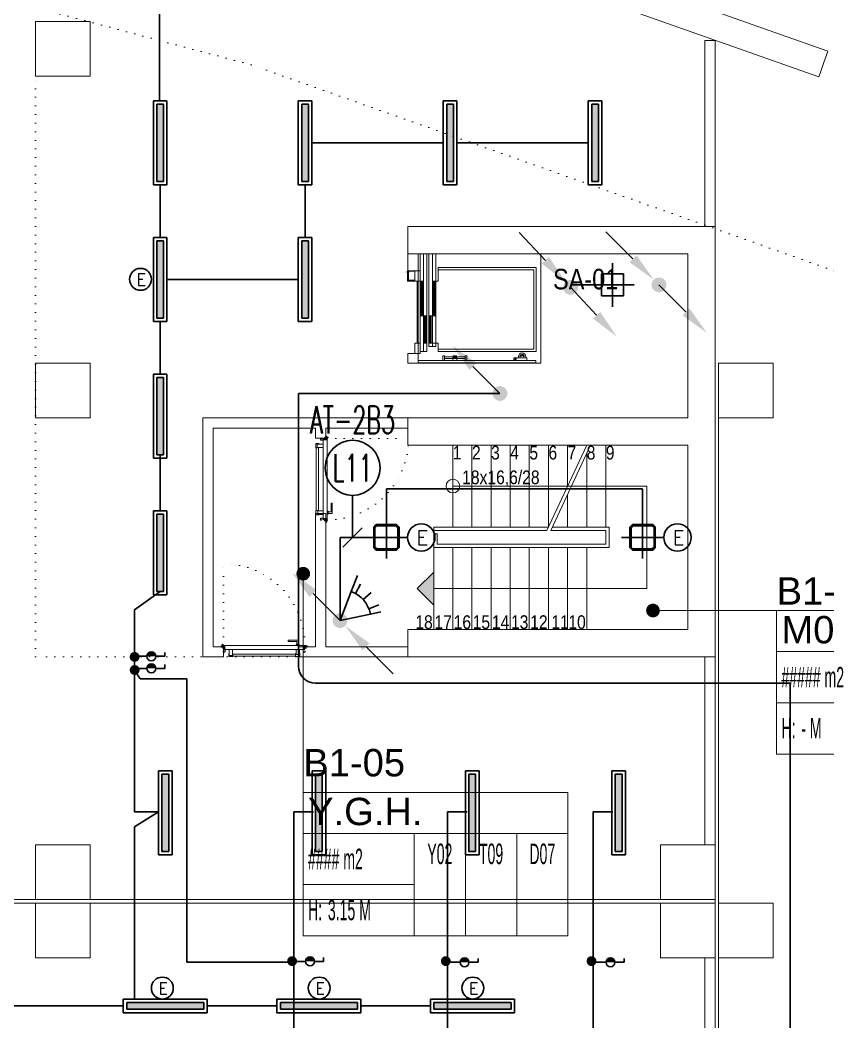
# Model space of a CAD drawing. Header units: metres. Extents: x -13316 to 152404, y -3899 to 30226.
# Drawn here: x 60657 to 61840, y 5826 to 7292 of the extents above; entities that cross this region are included whole.
import ezdxf
from ezdxf.enums import TextEntityAlignment as Align

# ---------------------------------------------------------------- set-up
doc = ezdxf.new("R2010")
doc.units = ezdxf.units.M
doc.header["$LTSCALE"] = 100
doc.header["$MEASUREMENT"] = 0
doc.linetypes.add('DOT2', pattern=[0.125, 0, -0.125])
doc.layers.get('0').update_dxf_attribs({"color": 9, "lineweight": 9})
for name, color, linetype, lineweight in [('00', 9, 'Continuous', 9), ('01', 9, 'Continuous', 9), ('06D', 9, 'Continuous', 9), ('10', 9, 'Continuous', 9), ('14', 9, 'Continuous', 9), ('19', 9, 'Continuous', 9), ('20', 9, 'DOT2', 9), ('21', 9, 'Continuous', 9), ('21_mahal200', 9, 'Continuous', 9), ('40', 9, 'Continuous', 9), ('E-1x36 W SIVAÜSTÜ FLUORESAN ARMATÜR (ETANŞ)', 7, 'Continuous', 30), ('E-1x58W ETANŞ FLUORESAN ARMATÜR (DİKEY MONTAJ)', 7, 'Continuous', 30), ('E-2x18(W) PL DOWNLIGHT ARMATÜR (SIVAÜSTÜ)', 7, 'Continuous', 30), ('E-ACİL AYDINLATMA KİTİ', 7, 'Continuous', 30), ('E-ANAHTAR (ETANŞ)', 7, 'Continuous', 30), ('E-AŞAĞIDAN GELİP YUKARIYA GİDEN HAT', 7, 'Continuous', 30), ('E-DUVARA MONTE PIR (HAREKET SENSÖRÜ)', 7, 'Continuous', 30), ('E-KABLO', 7, 'Continuous', 30), ('E-LINYE', 7, 'Continuous', 30), ('E-YUKARI ÇIKAN HAT', 7, 'Continuous', 30)]:
    doc.layers.add(name, color=color, linetype=linetype, lineweight=lineweight)
doc.styles.add('Arial', font='arial.ttf', dxfattribs={"height": 2.5})
doc.styles.add('E-YAZI', font='txttw.shx')
doc.styles.add('MuuM_TEXT-STANDART', font='ARIALN.TTF')
doc.dimstyles.new('MuuM_DIM200', dxfattribs={"dimscale": 20, "dimtxt": 2, "dimasz": 1, "dimexe": 1, "dimexo": 1, "dimgap": 1, "dimtad": 1, "dimdec": 1, "dimrnd": 0.5, "dimdsep": 46, "dimtxsty": 'MuuM_TEXT-STANDART', "dimblk": 'ARCHTICK', "dimcen": 0, "dimdle": 0.15, "dimclrd": 256, "dimclre": 256, "dimclrt": 256, "dimadec": 0, "dimazin": 0, "dimtfac": 5, "dimtdec": 1, "dimtix": 1, "dimtmove": 2, "dimatfit": 3, "dimldrblk": 'DOT', "dimfxl": 3, "dimfxlon": 1, "dimtolj": 1, "dimlwd": -1, "dimlwe": -1, "dimarcsym": 0})

# ---------------------------------------------------------------- blocks, each defined once
blk = doc.blocks.new('100_DUVARA MONTE PIR (HAREKET SENSÖRÜ)')
at = {"layer": 'E-DUVARA MONTE PIR (HAREKET SENSÖRÜ)', "color": 4}
for p, q in [((3.645, 1.193), (2.717, 0.889)), ((2.717, 0.889), (0, 0)), ((0, 0), (2.232, -1.786)), ((3.799, 0.528), (2.831, 0.393)), ((3.751, -0.797), (2.796, -0.594)), ((2.232, -1.786), (3.454, -2.765)), ((3.311, -1.936), (2.468, -1.443))]:
    blk.add_line(p, q, dxfattribs=at)
blk.add_arc((0, 0), 2.859, 321.32293, 18.12018, dxfattribs=at)
blk = doc.blocks.new('100_2x18(W) PL DOWNLIGHT ARMATÜR (SIVAÜSTÜ)')
at = {"layer": 'E-2x18(W) PL DOWNLIGHT ARMATÜR (SIVAÜSTÜ)', "color": 4, "ltscale": 0.4}
for q in [(0, 25), (0, 25), (-25, 0), (-25, 0), (0, -25), (25, 0), (0, -25), (25, 0)]:
    blk.add_line((0, 0), q, dxfattribs=at)
at = {"layer": 'E-2x18(W) PL DOWNLIGHT ARMATÜR (SIVAÜSTÜ)', "color": 4}
for p, q in [((-12, 15), (-15, 12)), ((-15, 12), (-15, -12)), ((-11.4, 13.5), (-13.5, 11.4)), ((12, 15), (-12, 15)), ((11.4, 13.5), (-11.4, 13.5)), ((13.5, 11.4), (11.4, 13.5)), ((15, 12), (12, 15)), ((15, -12), (15, 12)), ((-13.5, 11.4), (-13.5, -11.4)), ((13.5, -11.4), (13.5, 11.4)), ((-13.5, -11.4), (-11.4, -13.5)), ((11.4, -13.5), (13.5, -11.4)), ((-15, -12), (-12, -15)), ((-12, -15), (12, -15)), ((-11.4, -13.5), (11.4, -13.5)), ((12, -15), (15, -12))]:
    blk.add_line(p, q, dxfattribs=at)
blk = doc.blocks.new('100_ACİL AYDINLATMA KİTİ')
at = {"layer": 'E-ACİL AYDINLATMA KİTİ', "color": 3}
blk.add_circle((0, 0), 1.251, dxfattribs=at)
at = {"layer": 'E-ACİL AYDINLATMA KİTİ', "color": 3, "style": 'E-YAZI'}
blk.add_text('E', height=1.34, dxfattribs=at).set_placement((-0.448, -0.694))
blk = doc.blocks.new('100_AŞAĞIDAN GELİP YUKARIYA GİDEN HAT')
at = {"layer": 'E-AŞAĞIDAN GELİP YUKARIYA GİDEN HAT', "color": 3, "linetype": 'Continuous'}
for p, q in [((2.472, 2.471), (0, 0)), ((-2.389, -2.382), (-4.861, -4.853))]:
    blk.add_line(p, q, dxfattribs=at)
at = {"layer": 'E-AŞAĞIDAN GELİP YUKARIYA GİDEN HAT', "color": 4, "linetype": 'Continuous', "const_width": 0.675}
blk.add_lwpolyline([(0.338, 0, 1), (-0.338, 0, 1)], format="xyb", close=True, dxfattribs=at)
at = {"layer": 'E-AŞAĞIDAN GELİP YUKARIYA GİDEN HAT', "color": 3, "linetype": 'Continuous'}
for points in [[(2.154, 2.789), (2.79, 2.152), (4.382, 4.379)], [(-2.707, -2.064), (-2.071, -2.7), (-0.479, -0.474)]]:
    blk.add_solid(points, dxfattribs=at)
blk = doc.blocks.new('100_1x58W ETANŞ FLUORESAN ARMATÜR (DİKEY MONTAJ)')
at = {"layer": 'E-1x58W ETANŞ FLUORESAN ARMATÜR (DİKEY MONTAJ)', "color": 4}
for points in [[(0, 2), (0, 2), (0, -2)], [(-1, -1), (1, -1), (1, 1), (-1, 1), (-1, -1)], [(-2, 0), (2, 0)]]:
    blk.add_lwpolyline(points, dxfattribs=at)
blk = doc.blocks.new('100_YUKARI ÇIKAN HAT')
at = {"layer": 'E-YUKARI ÇIKAN HAT', "color": 3, "linetype": 'Continuous'}
blk.add_line((2.472, 2.471), (0, 0), dxfattribs=at)
at = {"layer": 'E-YUKARI ÇIKAN HAT', "color": 4, "linetype": 'Continuous', "const_width": 0.675}
blk.add_lwpolyline([(-0.338, 0, 1), (0.337, 0, 1)], format="xyb", close=True, dxfattribs=at)
at = {"layer": 'E-YUKARI ÇIKAN HAT', "color": 3, "linetype": 'Continuous'}
blk.add_solid([(2.154, 2.789), (2.79, 2.152), (4.382, 4.379)], dxfattribs=at)
blk = doc.blocks.new('E-LED ETANJ')
at = {"layer": 'E-1x36 W SIVAÜSTÜ FLUORESAN ARMATÜR (ETANŞ)'}
h = blk.add_hatch(color=4, dxfattribs=at)
h.dxf.hatch_style = 1
h.paths.add_polyline_path([(-5, 56.5), (-15, 56.5), (-15, -56.5), (-5, -56.5)])
at = {"layer": 'E-1x36 W SIVAÜSTÜ FLUORESAN ARMATÜR (ETANŞ)', "color": 4}
for p, q in [((-20, 61.5), (0, 61.5)), ((-20, 61.5), (-20, -61.5)), ((0, 61.5), (0, -61.5)), ((-15, 56.5), (-5, 56.5)), ((-15, 56.5), (-15, -56.5)), ((-5, 56.5), (-5, -56.5)), ((-15, -56.5), (-5, -56.5)), ((-20, -61.5), (0, -61.5))]:
    blk.add_line(p, q, dxfattribs=at)
at = {"layer": 'E-1x36 W SIVAÜSTÜ FLUORESAN ARMATÜR (ETANŞ)'}
blk.add_line((0, 61.5), (0, 61.5), dxfattribs=at)
blk = doc.blocks.new('100_ANAHTAR (ETANŞ)')
at = {"layer": 'E-ANAHTAR (ETANŞ)', "color": 4}
for p, q in [((0, 5.35), (-0.71, 5.35)), ((0, 3.67), (0, 5.35)), ((0, 2.05), (0, 0))]:
    blk.add_line(p, q, dxfattribs=at)
at = {"layer": 'E-ANAHTAR (ETANŞ)', "color": 4, "const_width": 0.81}
blk.add_lwpolyline([(0, 3.27, 0.414214), (-0.41, 2.86, 0.414214), (0, 2.46, 0.414214)], format="xyb", dxfattribs=at)
at = {"layer": 'E-ANAHTAR (ETANŞ)', "color": 4}
blk.add_circle((0, 2.86), 0.81, dxfattribs=at)
blk = doc.blocks.new('p-kolon_80x80')
blk.add_lwpolyline([(-40, -40), (40, -40), (40, 40), (-40, 40)], close=True)
blk = doc.blocks.new('1.bod.mimari.elk')
at = {"layer": '01'}
blk.add_lwpolyline([(4764.2, -1436.6), (5520, -1703.5), (5506.7, -1741.2), (4752.4, -1474.9)], dxfattribs=at)
blk.add_lwpolyline([(4905, -1960), (5355, -1960), (5355, -2240), (5355, -2240), (5355, -2590), (4905, -2590), (4905, -2550), (5315, -2550), (5315, -2280), (4905, -2280), (4905, -2240), (5315, -2240), (5315, -2000), (4905, -2000), (4905, -1960)], close=True, dxfattribs=at)
for p in [(4400, -1700), (4400, -2200), (5400, -2200), (4400, -2905), (5315, -2905), (4400, -2990), (5315, -2990), (5400, -2990)]:
    blk.add_blockref('p-kolon_80x80', p, dxfattribs=at)
blk = doc.blocks.new('p-dilatasyon yeri')
at = {"layer": '06D'}
for points in [[(5355, 80), (5355, 6454.5)], [(5360, 80), (5360, 6452.7)], [(0, 5685), (5355, 5685)], [(5355, 5680), (0, 5680)]]:
    blk.add_lwpolyline(points, dxfattribs=at)
blk = doc.blocks.new('Elevator_1')
for p, q in [((-730, 1740), (-730, 305)), ((500, 1740), (-730, 1740)), ((-695, 1705), (-695, 305)), ((465, 1705), (-695, 1705)), ((465, 305), (465, 1705)), ((500, 305), (500, 1740)), ((-730, 305), (-610, 305)), ((-610, 305), (-610, 170)), ((500, 305), (300, 305)), ((300, 305), (300, 270)), ((300, 0), (-610, 0))]:
    blk.add_line(p, q)
for points in [[(700, 220), (700, 270), (-655, 270), (-655, 220)], [(700, 170), (700, 220), (-655, 220), (-655, 170)], [(-210, 170), (-210, 215), (-610, 215), (-610, 170)], [(300, 220), (300, 265), (-210, 265), (-210, 220)], [(-610, 40), (-610, -35), (-760, -35), (-760, 40)], [(700, 90), (700, 140), (-730, 140), (-730, 90)], [(700, 40), (700, 90), (-730, 90), (-730, 40)], [(-210, 95), (-210, 140), (-610, 140), (-610, 95)], [(300, 45), (300, 90), (-210, 90), (-210, 45)], [(300, 40), (300, -35), (450, -35), (450, 40)]]:
    blk.add_lwpolyline(points, close=True)
for points in [[(-610, 200), (-210, 200)], [(-610, 185), (-210, 185)], [(-210, 250), (300, 250)], [(-210, 235), (300, 235)], [(-610, 125), (-210, 125)], [(-610, 110), (-210, 110)], [(-210, 75), (300, 75)], [(-210, 60), (300, 60)]]:
    blk.add_lwpolyline(points)
blk = doc.blocks.new('p-asansör_kone')
for p, q in [((190, 143.7), (190, 144.8)), ((190, 143.7), (190, 133.7)), ((190, 132.4), (190, 133.7)), ((190, 132.2), (190, 132.4)), ((190.1, 132.2), (190, 132.2)), ((190.1, 132), (190, 132)), ((190, 132), (190, 130.2)), ((190.1, 143.7), (190.1, 144.8)), ((190.1, 143.7), (190.1, 133.7)), ((190.1, 133.9), (190.3, 133.9)), ((190.1, 132.4), (190.1, 133.7)), ((190.2, 132.1), (190.1, 132.2)), ((190.1, 132), (190.1, 130.2)), ((190.2, 145), (198.9, 145)), ((190.2, 144.8), (198.9, 144.8)), ((190.3, 132.2), (190.2, 132.3)), ((190.2, 130.4), (190.2, 132.1)), ((190.2, 132), (190.2, 132)), ((190.2, 132), (190.2, 130.2)), ((190.3, 133.9), (190.3, 132.6)), ((190.3, 132.1), (190.3, 130.4)), ((190.3, 132), (190.4, 132)), ((190.4, 144.5), (190.6, 144.7)), ((190.4, 144.5), (190.4, 130.5)), ((190.4, 132.5), (190.4, 132.5)), ((190.4, 132.4), (190.4, 132.4)), ((198.5, 144.7), (190.6, 144.7)), ((198.5, 144.7), (198.9, 144.4)), ((198.9, 144.8), (198.9, 143)), ((198.9, 144.4), (198.9, 142.8)), ((198.9, 143), (199.1, 143)), ((198.9, 143), (198.9, 142.9)), ((198.9, 142.9), (199.1, 142.9)), ((198.9, 142.8), (199.3, 142.8)), ((199.1, 144.8), (199.1, 143)), ((199.1, 144.6), (199.1, 143.1)), ((199.2, 143.1), (199.1, 143.1)), ((199.1, 142.9), (199.1, 143.1)), ((199.1, 143), (199.1, 142.9)), ((199.2, 144.6), (199.2, 143.1)), ((199.2, 142.8), (199.3, 142.8)), ((200.8, 144.8), (199.3, 144.8)), ((200.8, 144.7), (199.3, 144.7)), ((199.3, 144.7), (199.3, 144.7)), ((199.3, 144.7), (199.3, 144.6)), ((199.3, 144.7), (199.3, 144.7)), ((199.3, 144.7), (200.8, 144.7)), ((199.3, 144.6), (200.8, 144.6)), ((199.3, 143.8), (199.3, 144.6)), ((199.3, 144.3), (199.5, 144.5)), ((199.3, 142.8), (199.3, 144.3)), ((199.3, 144.1), (199.3, 144.3)), ((199.3, 144.1), (199.3, 144.3)), ((199.3, 143.8), (199.3, 143.8)), ((199.4, 144.6), (199.4, 144.3)), ((200.4, 144.5), (199.5, 144.5)), ((199.5, 143.9), (200.8, 143.9)), ((199.5, 131.6), (199.5, 143.9)), ((200.4, 144.5), (200.6, 144.3)), ((200.5, 144.4), (200.5, 144.4)), ((200.8, 144.4), (200.6, 144.4)), ((200.6, 143.9), (200.6, 144.3)), ((200.8, 144.7), (200.8, 144.7)), ((200.8, 144.6), (200.8, 144.7)), ((200.8, 144.7), (200.8, 144.7)), ((200.9, 144.6), (200.8, 144.6)), ((200.8, 144.6), (200.8, 143.9)), ((200.8, 143.9), (201, 143.9)), ((200.8, 130.3), (200.8, 143.9)), ((200.9, 143.9), (200.9, 144.6)), ((200.9, 144.6), (200.9, 144.6)), ((200.9, 144.6), (200.9, 144.6)), ((200.9, 144.6), (200.9, 143.9)), ((200.9, 144.6), (200.9, 144.6)), ((200.9, 143.9), (201, 143.9)), ((200.9, 143.9), (200.9, 143.9)), ((201, 143.9), (201, 144.6)), ((201, 143.9), (201, 130.2)), ((201, 143.9), (201, 143.9)), ((201.5, 143.3), (201.5, 144.2)), ((201.5, 142.5), (201.5, 143.3)), ((190, 131.7), (190, 131.6)), ((190.1, 131.9), (190.2, 131.9)), ((190.2, 131.4), (190.1, 131.4)), ((190.2, 131.9), (190.2, 131.4)), ((190.2, 130.4), (190.3, 130.4)), ((190.2, 130.1), (190.5, 130.1)), ((190.2, 130), (190.5, 130)), ((190.3, 130.4), (190.3, 130.2)), ((190.5, 130.4), (190.4, 130.5)), ((190.5, 131.5), (199.4, 131.5)), ((190.5, 130.2), (190.5, 131.5)), ((190.5, 130), (190.5, 130.2)), ((190.5, 130.1), (190.5, 130.2)), ((200.7, 130.2), (190.5, 130.2)), ((190.5, 130.1), (190.5, 130)), ((190.5, 130.1), (190.5, 130.1)), ((200.8, 130), (190.5, 130)), ((190.5, 130), (190.5, 130)), ((199.4, 131.5), (200.7, 130.2)), ((200.8, 130.3), (199.5, 131.6)), ((200.9, 130.2), (200.9, 130.2)), ((200.9, 130.2), (200.9, 130.2)), ((31.9, 19.7), (29.5, 19.7)), ((32.1, 20.3), (30, 21.5)), ((32.5, 20.7), (31.3, 22.9)), ((33.2, 20.9), (33.2, 23.4)), ((33.8, 20.7), (35, 22.9)), ((34.2, 20.3), (36.3, 21.5)), ((34.4, 19.7), (36.8, 19.7)), ((114, 14), (114, 20.8)), ((114, 20.8), (116.5, 20.8)), ((116.5, 14), (116.5, 20.8)), ((116.5, 19.3), (146.5, 19.3)), ((116.5, 16.8), (146.5, 16.8)), ((129, 20.8), (128.5, 18)), ((129, 20.8), (134, 20.8)), ((134, 20.8), (134.5, 18)), ((146.5, 14), (146.5, 20.8)), ((146.5, 20.8), (149, 20.8)), ((149, 14), (149, 20.8)), ((13, 14), (185.5, 14)), ((13, 10), (13, 14)), ((185.5, 10.5), (13, 10.5)), ((185.5, 10), (13, 10)), ((116.5, 14), (114, 14)), ((149, 14), (146.5, 14)), ((185.5, 10), (185.5, 14))]:
    blk.add_line(p, q)
at = {"flags": 128}
for points in [[(190, 131.7), (190, 131.7), (190, 131.7)], [(190, 131.6), (190, 131.6), (190, 131.6)]]:
    blk.add_lwpolyline(points, dxfattribs=at)
blk.add_lwpolyline([(45.4, 14), (26.4, 14), (26.4, 18), (45.4, 18)], close=True)
blk.add_lwpolyline([(27.8, 18), (27.8, 19.7, -1), (38.5, 19.7), (38.5, 18)], format="xyb")
blk.add_lwpolyline([(134.5, 18), (128.5, 18), (128.5, 14), (134.5, 14), (134.5, 18)])
for centre, radius in [((199.8, 143.1), 0.289), ((199.8, 143.1), 0.287), ((199.8, 134.2), 0.289), ((199.8, 134.2), 0.287), ((199.8, 143.1), 0.06), ((199.8, 134.2), 0.06), ((199.8, 134.2), 0.06), ((191.7, 131.1), 0.289), ((191.7, 131.1), 0.287), ((191.7, 131.1), 0.06), ((191.7, 131.1), 0.06), ((196.8, 131.1), 0.289), ((196.8, 131.1), 0.287), ((196.8, 131.1), 0.06), ((196.8, 131.1), 0.06), ((42.7, 16), 1)]:
    blk.add_circle(centre, radius)
for centre, radius, start, end in [((190.2, 144.8), 0.23, 90, 180), ((190.2, 132.4), 0.23, 180, 225), ((190.2, 144.8), 0.08, 90, 180), ((190.4, 132.6), 0.23, 180, 270), ((190.2, 132.4), 0.08, 180, 225), ((190.1, 132.1), 0.08, 0, 45), ((190.4, 132.6), 0.08, 180, 270), ((190.1, 132.1), 0.23, 0, 45), ((198.9, 144.8), 0.23, 0, 90), ((198.9, 144.8), 0.08, 0, 90), ((199.3, 144.6), 0.18, 90, 180), ((199.2, 142.9), 0.08, 180, 270), ((199.3, 144.6), 0.08, 90, 180), ((199.5, 144.6), 0.18, 153.6122, 180), ((200.8, 144.6), 0.18, 360, 90), ((200.8, 144.6), 0.08, 360, 90), ((200.8, 144.6), 0.08, 360, 90), ((190.2, 130.2), 0.18, 180, 270), ((190.2, 130.2), 0.08, 180, 270), ((190.2, 131.9), 0.01, 0, 130.0784), ((190.2, 131.4), 0.01, 229.9216, 0), ((190.4, 130.2), 0.18, 180, 204.8792), ((190.8, 130.7), 0.45, 207.266, 243.6122), ((190.8, 130.7), 0.463, 210.1327, 244.378), ((190.8, 130.7), 0.445, 205.9744, 243.2887), ((190.4, 130.2), 0.08, 180, 270), ((200.8, 130.2), 0.08, 270, 0), ((200.8, 130.2), 0.18, 270, 360)]:
    blk.add_arc(centre, radius, start, end)
for points in [[(200.5, 144.4), (200.5, 144.4)], [(200.6, 144.4), (200.6, 144.3)], [(201, 144.4), (201.5, 144.2)], [(201.5, 142.5), (201, 142.2)], [(200.8, 130.1), (200.8, 130)], [(200.9, 130.2), (201, 130.2)]]:
    blk.add_open_spline(points, degree=1)
for points, knots in [([(200.6, 144.4), (200.6, 144.4), (200.6, 144.4), (200.6, 144.4), (200.6, 144.4)], [0, 0, 0, 0, 0.4615595, 1, 1, 1, 1]), ([(200.7, 130.2), (200.7, 130.2), (200.8, 130.1), (200.8, 130.1), (200.8, 130), (200.8, 130), (200.8, 130), (200.8, 130)], [0, 0, 0, 0, 0.223157, 0.446333, 0.669499, 0.892686, 1, 1, 1, 1]), ([(200.7, 130.2), (200.7, 130.2), (200.8, 130.1), (200.8, 130.1), (200.8, 130.1), (200.8, 130.1), (200.8, 130.1)], [0, 0, 0, 0, 0.274296, 0.529262, 0.784168, 1, 1, 1, 1]), ([(201, 130.2), (201, 130.2), (201, 130.2), (201, 130.2), (200.9, 130.2), (200.9, 130.2), (200.8, 130.3), (200.8, 130.3)], [0, 0, 0, 0, 0.223155, 0.446328, 0.669505, 0.892689, 1, 1, 1, 1]), ([(200.9, 130.2), (200.9, 130.2), (200.9, 130.2), (200.9, 130.2), (200.8, 130.2), (200.8, 130.3), (200.8, 130.3)], [0, 0, 0, 0, 0.274288, 0.529249, 0.784172, 1, 1, 1, 1]), ([(200.9, 130.2), (200.9, 130.2), (200.9, 130.2), (200.8, 130.2), (200.8, 130.3), (200.8, 130.3)], [0, 0, 0, 0, 0.281851, 0.670746, 1, 1, 1, 1])]:
    blk.add_open_spline(points, degree=3, knots=knots)
at = {"xscale": 0.1, "yscale": 0.1, "zscale": 0.1, "rotation": 90}
blk.add_blockref('Elevator_1', (186.5, 100), dxfattribs=at)
blk = doc.blocks.new('p-asansöryük')
at = {"layer": '00'}
for points in [[(-326, -220), (-340, -220), (-340, -205), (-326, -205)], [(-180, -220), (-205, -220), (-205, -205), (-180, -205)]]:
    blk.add_lwpolyline(points, close=True, dxfattribs=at)
at = {"layer": '40'}
blk.add_lwpolyline([(-180, -25), (-180, -205), (-340, -205), (-340, -25)], close=True, dxfattribs=at)
at = {"layer": '21', "rotation": 270}
blk.add_blockref('p-asansör_kone', (-350, -19.5), dxfattribs=at)
blk = doc.blocks.new('p-M01-M02_merdiven-1050')
at = {"layer": '19'}
h = blk.add_hatch(color=256, dxfattribs=at)
h.dxf.hatch_style = 1
edge = h.paths.add_edge_path()
edge.add_arc((210, -344), 10, 270, 630)
h = blk.add_hatch(color=256, dxfattribs=at)
h.dxf.hatch_style = 1
h.paths.add_polyline_path([(84, -372), (36, -372), (60, -396)])
at = {"layer": '19', "linetype": 'Continuous'}
for points in [[(210, -344), (210, -120), (210, -60), (60, -60), (60, -372)], [(145, -200.7), (145, -120), (125, -120), (125, -120), (125, -367), (140, -367), (140, -372), (120, -372), (120, -367), (120, -115), (120, -115), (150, -115), (150, -198.4)], [(150, -120), (270, -120)], [(145, -200.7), (270, -142.4)], [(0, -148), (120, -148)], [(145, -206.3), (270, -148)], [(150, -148), (258, -148)], [(0, -176), (120, -176)], [(150, -176), (198, -176)], [(210, -176), (270, -176)], [(0, -204), (120, -204)], [(150, -204), (270, -204)], [(0, -232), (120, -232)], [(150, -232), (270, -232)], [(0, -260), (120, -260)], [(150, -260), (270, -260)], [(0, -288), (120, -288)], [(150, -288), (270, -288)], [(0, -316), (120, -316)], [(150, -316), (270, -316)], [(0, -344), (120, -344)], [(150, -344), (270, -344)], [(0, -372), (120, -372)]]:
    blk.add_lwpolyline(points, dxfattribs=at)
at = {"layer": '19'}
for points in [[(145, -206.3), (270, -148)], [(150, -204), (150, -372), (150, -372), (145, -372), (145, -372), (145, -206.3)]]:
    blk.add_lwpolyline(points, dxfattribs=at)
blk.add_lwpolyline([(84, -372), (36, -372), (60, -396)], close=True, dxfattribs=at)
blk.add_circle((210, -344), 10, dxfattribs=at)
blk = doc.blocks.new('*U21')
at = {"ltscale": 15}
for p, q in [((-25, 1), (-26, 0)), ((-25, -1), (-26, 0)), ((-23, 1), (-25, 1)), ((-23, 1), (-23, -2)), ((-21, -3), (-18, 3)), ((-21, -3), (-18, 3)), ((-20, -3), (-17, 3)), ((-20, -3), (-16, 3)), ((-18, -3), (-15, 3)), ((-18, -3), (-15, 3)), ((-18, 1), (-18, 2)), ((-17, -3), (-14, 3)), ((-17, -3), (-13, 3)), ((-17, 1), (-17, 2)), ((-15, -3), (-12, 3)), ((-15, -3), (-12, 3)), ((-15, 1), (-15, 2)), ((-14, -3), (-11, 3)), ((-14, -3), (-10, 3)), ((-14, 1), (-14, 2)), ((-12, -3), (-9, 3)), ((-12, -3), (-9, 3)), ((-12, 1), (-12, 2)), ((-11, -3), (-8, 3)), ((-11, -3), (-7, 3)), ((-11, 1), (-11, 2)), ((-9, -3), (-6, 3)), ((-9, -3), (-6, 3)), ((-9, 1), (-9, 2)), ((-8, -3), (-4, 3)), ((-8, -3), (-5, 3)), ((-8, 1), (-8, 2)), ((-6, -3), (-3, 3)), ((-6, -3), (-3, 3)), ((-6, 1), (-6, 2)), ((-5, -3), (-1, 3)), ((-5, -3), (-2, 3)), ((-5, 1), (-5, 2)), ((-3, 1), (-3, 2)), ((0, 4), (-2, 1)), ((-2, 1), (-2, 2)), ((0, 0), (-1, 0)), ((-25, -1), (-23, -2)), ((-9, -2), (-23, -2)), ((-21, -3), (-21, -2)), ((-20, -3), (-19, -2)), ((-20, -2), (-19, -2)), ((-19, -2), (-18, -2)), ((-18, -3), (-18, -2)), ((-17, -3), (-16, -2)), ((-17, -2), (-16, -2)), ((-16, -2), (-15, -2)), ((-15, -3), (-15, -2)), ((-14, -3), (-13, -2)), ((-14, -2), (-13, -2)), ((-13, -2), (-12, -2)), ((-12, -3), (-12, -2)), ((-11, -3), (-10, -2)), ((-11, -2), (-10, -2)), ((-10, -2), (-9, -2)), ((-9, -3), (-9, -2)), ((-8, -2), (-7, -2)), ((-8, -3), (-7, -2)), ((-7, -2), (-6, -2)), ((-6, -3), (-6, -2)), ((-5, -2), (-4, -2)), ((-5, -3), (-4, -2)), ((-4, -2), (-2, -2)), ((0, -4), (-2, -2)), ((0, 0), (-1, 0))]:
    blk.add_line(p, q, dxfattribs=at)
for p, q in [((-7, 1), (-23, 1)), ((-17, 1), (-19, 1)), ((-16, 1), (-17, 1)), ((-14, 1), (-16, 1)), ((-13, 1), (-14, 1)), ((-11, 1), (-13, 1)), ((-10, 1), (-11, 1)), ((-8, 1), (-10, 1)), ((-7, 1), (-8, 1)), ((-5, 1), (-7, 1)), ((-4, 1), (-5, 1)), ((-2, 1), (-4, 1)), ((-2, 1), (-2, 1)), ((0, 0), (0, 4)), ((-2, -2), (-2, -2)), ((0, 0), (0, -4))]:
    blk.add_line(p, q)
for centre, radius, start, end in [((-26, 4), 3.92, 274.361, 322.1025), ((-26, -4), 3.92, 37.8975, 85.639), ((-18, 3), 0.0971, 330.3204, 150.3204), ((-17, 3), 0.0971, 330.3204, 150.3204), ((-15, 3), 0.0971, 330.3204, 150.3204), ((-14, 3), 0.0971, 330.3204, 150.3204), ((-12, 3), 0.0971, 330.3204, 150.3204), ((-11, 3), 0.0971, 330.3204, 150.3204), ((-9, 3), 0.0971, 330.3204, 150.3204), ((-8, 3), 0.0971, 330.3204, 150.3204), ((-6, 3), 0.0971, 330.3204, 150.3204), ((-5, 3), 0.0971, 330.3204, 150.3204), ((-3, 3), 0.0971, 330.3204, 150.3204), ((-2, 3), 0.0971, 330.3204, 150.3204), ((-1, 0), 0.486, 90, 270), ((0, 4), 0.25, 0, 150.0864), ((-21, -3), 0.0971, 150.3204, 330.3204), ((-20, -3), 0.0971, 150.3204, 330.3204), ((-18, -3), 0.0971, 150.3204, 330.3204), ((-17, -3), 0.0971, 150.3204, 330.3204), ((-15, -3), 0.0971, 150.3204, 330.3204), ((-14, -3), 0.0971, 150.3204, 330.3204), ((-12, -3), 0.0971, 150.3204, 330.3204), ((-11, -3), 0.0971, 150.3204, 330.3204), ((-9, -3), 0.0971, 150.3204, 330.3204), ((-8, -3), 0.0971, 150.3204, 330.3204), ((-6, -3), 0.0971, 150.3204, 330.3204), ((-5, -3), 0.0971, 150.3204, 330.3204), ((0, -4), 0.25, 209.9136, 0)]:
    blk.add_arc(centre, radius, start, end, dxfattribs=at)
blk = doc.blocks.new('conta')
at = {"ltscale": 10}
for p, q in [((-2649.9, 5345.5), (-2649.8, 5345.6)), ((-2649.9, 5344.5), (-2649.8, 5344.3)), ((-2649.8, 5344.3), (-2649.7, 5344.3)), ((-2649.7, 5345.4), (-2649.3, 5345.4)), ((-2649.2, 5345.4), (-2649.1, 5345.5)), ((-2649, 5344), (-2648.8, 5343.8)), ((-2648.9, 5344.1), (-2648.7, 5343.9)), ((-2648.8, 5345.1), (-2648.6, 5345.3)), ((-2648.8, 5344.9), (-2648.6, 5345.2)), ((-2648.7, 5343.8), (-2648.7, 5343.8)), ((-2648.6, 5345.3), (-2648.6, 5345.3))]:
    blk.add_line(p, q, dxfattribs=at)
for centre, radius, start, end in [((-2649.8, 5345.5), 0.05, 140.6345, 188.9372), ((-2653, 5345), 3.19, 350.4674, 8.9372), ((-2649.9, 5344.5), 0.02, 170.4674, 213.7451), ((-2649.7, 5345.6), 0.0696, 22.2428, 159.258), ((-2650.9, 5345), 1.24, 340.3382, 16.7772), ((-2649.7, 5344.6), 0.03, 160.3382, 273.2666), ((-2649.7, 5345.4), 0.03, 90, 196.7772), ((-2649.6, 5341.5), 3.01, 80.4362, 93.2666), ((-2649.3, 5345.5), 0.05, 270, 303.0062), ((-2649.2, 5344.1), 0.231, 353.9571, 81.9004), ((-2649.1, 5345.5), 0.03, 4.7972, 123.0062), ((-2649.1, 5344.5), 0.03, 260.4362, 338.7066), ((-2651.2, 5344.8), 2.33, 7.5897, 18.7951), ((-2649, 5345.6), 0.05, 18.7951, 42.1429), ((-2650.2, 5345), 1.27, 338.7066, 23.0418), ((-2648.9, 5344.1), 0.1, 173.9571, 217.2653), ((-2648.8, 5345.1), 0.05, 187.5897, 322.7347), ((-2658.2, 5345.2), 9.36, 353.6857, 357.8537), ((-2648.8, 5344.2), 0.1, 173.6857, 217.2653), ((-2648.8, 5344.8), 0.05, 142.7347, 180.2669), ((-2648.7, 5343.8), 0.05, 217.2653, 307.2653), ((-2648.7, 5343.8), 0.05, 307.2653, 37.2653), ((-2648.6, 5345.3), 0.05, 52.7347, 142.7347), ((-2648.6, 5345.3), 0.05, 322.7347, 52.7347)]:
    blk.add_arc(centre, radius, start, end, dxfattribs=at)
for points, knots in [([(-2649, 5345.6), (-2649, 5345.6), (-2649.1, 5345.7), (-2649.2, 5345.4), (-2649.3, 5345.7), (-2649.4, 5345.5), (-2649.5, 5345.7), (-2649.6, 5345.5), (-2649.7, 5345.6), (-2649.7, 5345.6)], [0.0086373, 0.0086373, 0.0086373, 0.0086373, 0.1097304, 0.3133405, 0.4430081, 0.5658764, 0.7165186, 0.8527974, 0.9648495, 0.9648495, 0.9648495, 0.9648495]), ([(-2649.7, 5344.3), (-2649.7, 5344.3), (-2649.7, 5344.5), (-2649.6, 5344.3), (-2649.3, 5344.4), (-2649.2, 5344.4), (-2649.2, 5344.4)], [0, 0, 0, 0, 0.1008757, 0.3841126, 0.5436166, 0.6906785, 0.6906785, 0.6906785, 0.6906785])]:
    blk.add_open_spline(points, degree=3, knots=knots, dxfattribs=at)
blk = doc.blocks.new('p-yn_sackasa')
at = {"layer": '10', "linetype": 'Continuous'}
for p, q in [((-2.2, 0), (-2.2, -0.2)), ((0, 6.9), (0, 6.2)), ((0, 6.2), (0, 6.9)), ((0.1, 6.9), (0.1, 6.2)), ((0.2, 6.9), (0.2, 6.2)), ((2.7, 7.2), (0.3, 7.2)), ((2.7, 7.2), (0.3, 7.2)), ((2.7, 7), (0.3, 7)), ((0.3, 7), (2.7, 7)), ((0.3, 6.1), (0.8, 6.1)), ((0.7, 6), (0.3, 6)), ((0.3, 5.9), (0.7, 5.9)), ((0.8, 5.9), (0.3, 5.9)), ((0.7, 5.9), (0.7, 6)), ((0.7, -0.7), (0.7, 2.3)), ((0.7, -0.7), (0.7, 2.3)), ((0.8, 5.9), (0.8, 6.1)), ((0.8, -0.7), (0.8, 2.3)), ((0.8, -0.7), (0.8, 2.3)), ((0.9, 2.3), (1, 2.3)), ((0.9, 2.3), (0.9, 2.3)), ((1, 2.5), (1, 2.4)), ((1, 2.5), (1, 2.5)), ((1.1, 2.5), (1.1, 3.7)), ((1.1, 2.5), (1.1, 3.7)), ((1.3, 3.7), (1.3, 2.5)), ((1.3, 2.5), (1.3, 3.7)), ((2.5, 4), (1.4, 4)), ((1.4, 4), (2.5, 4)), ((1.4, 3.8), (2.5, 3.8)), ((2.5, 3.8), (1.4, 3.8)), ((2.5, 3.4), (2.6, 3.7)), ((2.6, 3.7), (2.5, 3.4)), ((2.7, 3.6), (2.6, 3.3)), ((2.7, 3.6), (2.6, 3.3)), ((2.8, 3.3), (2.8, 6.9)), ((2.8, 3.3), (2.8, 6.9)), ((2.9, 3.3), (2.9, 6.9)), ((2.9, 3.3), (2.9, 6.9)), ((-2.9, -1.7), (-2.9, -0.3)), ((-2.9, -0.3), (-2.9, -1.7)), ((-2.8, -0.3), (-2.8, -1.7)), ((-2.8, -0.3), (-2.8, -1.7)), ((-2.2, 0), (-2.7, 0)), ((-2.2, 0), (-2.7, 0)), ((-2.2, -0.1), (-2.7, -0.1)), ((-2.2, -0.2), (-2.7, -0.2)), ((1, -1.8), (-2.7, -1.8)), ((1, -1.9), (-2.7, -1.9)), ((-2.7, -2), (1, -2)), ((1, -2), (-2.7, -2)), ((-2.2, -0.1), (-2.2, 0)), ((0.9, -0.8), (1, -0.8)), ((0.9, -0.8), (0.9, -0.8)), ((1, -0.9), (1, -0.9)), ((1, -0.9), (1, -0.9)), ((1.1, -1), (1.1, -1.7)), ((1.1, -1), (1.1, -1.7)), ((1.3, -1), (1.3, -1.7)), ((1.3, -1), (1.3, -1.7))]:
    blk.add_line(p, q, dxfattribs=at)
for points in [[(0.1, 2.1), (0.7, 2.1), (0.7, -0.5), (0.1, -0.5)], [(0.1, 2.1), (0.4, 2.1), (0.4, -0.5), (0.1, -0.5)]]:
    blk.add_lwpolyline(points, close=True, dxfattribs=at)
for centre, radius, start, end in [((0.3, 6.9), 0.249, 90, 180), ((0.3, 6.9), 0.261, 90, 180), ((0.3, 6.2), 0.249, 181.345, 271.3502), ((0.3, 6.2), 0.261, 180, 270), ((0.3, 6.9), 0.122, 90, 180), ((0.3, 6.2), 0.122, 180, 270), ((0.3, 6.9), 0.11, 90, 180), ((0.3, 6.2), 0.11, 180, 270), ((0.9, 2.3), 0.206, 63.2169, 180), ((0.9, 2.3), 0.219, 63.2153, 180), ((0.9, 2.3), 0.0801, 63.215, 180), ((0.9, 2.3), 0.0674, 63.2144, 180), ((1, 2.5), 0.219, 243.2148, 0), ((1, 2.5), 0.0801, 243.2203, 0), ((1, 2.5), 0.206, 243.2197, 0), ((1, 2.5), 0.0674, 243.2129, 0), ((1.4, 3.7), 0.24, 90, 180), ((1.4, 3.7), 0.253, 90, 180), ((1.4, 3.7), 0.114, 90, 180), ((1.4, 3.7), 0.101, 90, 180), ((2.5, 3.7), 0.249, 342.8613, 90), ((2.5, 3.7), 0.261, 342.8602, 90), ((2.5, 3.7), 0.122, 342.8607, 90), ((2.5, 3.7), 0.11, 342.8621, 90), ((2.7, 3.3), 0.232, 162.8601, 0), ((2.7, 3.3), 0.219, 162.8613, 0), ((2.7, 3.3), 0.0927, 162.8605, 0), ((2.7, 3.3), 0.0801, 162.8624, 0), ((2.7, 6.9), 0.249, 0, 90), ((2.7, 6.9), 0.261, 0, 90), ((2.7, 6.9), 0.122, 0, 90), ((2.7, 6.9), 0.11, 0, 90), ((-2.7, -0.3), 0.24, 90, 180), ((-2.7, -0.3), 0.253, 90, 180), ((-2.7, -1.7), 0.24, 180, 270), ((-2.7, -1.7), 0.253, 180, 270), ((-2.7, -0.3), 0.114, 90, 180), ((-2.7, -0.3), 0.101, 90, 180), ((-2.7, -1.7), 0.114, 180, 270), ((-2.7, -1.7), 0.101, 180, 270), ((0.9, -0.7), 0.206, 180, 296.7851), ((0.9, -0.7), 0.219, 180, 296.785), ((0.9, -0.7), 0.0674, 180, 180.5245), ((0.9, -0.7), 0.0801, 180, 296.785), ((0.9, -0.7), 0.0674, 180, 296.7871), ((1, -1), 0.219, 0, 116.7854), ((1, -1), 0.206, 0, 116.7836), ((1, -1), 0.0801, 0, 116.7811), ((1, -1), 0.0674, 0, 116.7871), ((1, -1.7), 0.114, 270, 0), ((1, -1.7), 0.24, 270, 0), ((1, -1.7), 0.101, 270, 0), ((1, -1.7), 0.253, 270, 0)]:
    blk.add_arc(centre, radius, start, end, dxfattribs=at)
at = {"layer": '10', "xscale": 0.0842696629213483, "yscale": 0.0842696629213483, "zscale": 0.0842696629213483}
blk.add_blockref('*U21', (1, 1.3), dxfattribs=at)
at = {"layer": '14', "xscale": -0.7887640449438696, "yscale": 0.7887640449438696, "zscale": 0.7887640449438204, "rotation": 90}
blk.add_blockref('conta', (4217.8, -2086.4), dxfattribs=at)
blk = doc.blocks.new('*U621')
at = {"layer": '06D'}
for points in [[(110.1, 4.8), (110.1, 11), (95.1, 11), (95.1, 9.1), (107.9, 9.1), (107.9, 9.1), (107.9, 4.8), (110.1, 4.8)], [(111.2, 3.5), (111.2, 4.8), (106.8, 4.8), (106.8, 3.5), (111.2, 3.5)]]:
    blk.add_lwpolyline(points, dxfattribs=at)
for points in [[(8.5, -8.6), (7.9, -8.6), (7.9, -12.6, 0.414214), (8.2, -13), (13.7, -13, 0.414214), (14.1, -12.6), (14.1, -8.6), (13.5, -8.6)], [(111.5, -8.6), (112.1, -8.6), (112.1, -12.6, -0.414214), (111.7, -13), (106.2, -13, -0.414214), (105.9, -12.6), (105.9, -8.6), (106.5, -8.6)]]:
    blk.add_lwpolyline(points, format="xyb", dxfattribs=at)
for points in [[(8.5, -11.1), (13.5, -11.1), (13.5, -2.5), (8.5, -2.5)], [(14.1, -12.4), (105.9, -12.4), (105.9, -9.2), (14.1, -9.2)], [(111.5, -10), (106.5, -10), (106.5, -2.5), (111.5, -2.5)]]:
    blk.add_lwpolyline(points, close=True, dxfattribs=at)
at = {"layer": '10', "ltscale": 10}
for p, q in [((-1.6, 3.7), (-1.7, 3.6)), ((-1.6, 3.7), (-1.7, 3.6)), ((-1.2, 3.1), (-1.2, 3.2)), ((-1.2, 3.1), (-1.2, 3.2)), ((-1.2, 3.1), (-1.1, 3.1)), ((-1.2, 3.1), (-1.1, 3.1)), ((-1.1, 3), (-1.1, 3.4)), ((-1.1, 3), (-1.1, 3.4)), ((-0.8, 3), (-0.8, 3.4)), ((-0.8, 3), (-0.8, 3.4)), ((0.3, 3.4), (0.3, 3.3)), ((0.4, 3.5), (119.6, 3.5)), ((0.4, 3.4), (0.4, 3.3)), ((0.4, 3.2), (2.2, 3.2)), ((0.5, 3.4), (119.5, 3.4)), ((0.5, 3.3), (2.3, 3.3)), ((1, 0), (2, 0.7)), ((2, 1.1), (2, 0.7)), ((2.3, 1.1), (2, 1.1)), ((2, 0.7), (2, -0.8)), ((2.3, 3.1), (2.3, -2.4)), ((2.3, 0.7), (2.3, 1.1)), ((2.3, -0.8), (2.3, 0.7)), ((2.4, 3.2), (2.4, -2.3)), ((117.5, 3.2), (117.5, -2.3)), ((119.5, 3.3), (117.6, 3.3)), ((119.6, 3.2), (117.7, 3.2)), ((117.7, 3.1), (117.7, -2.4)), ((117.7, 1.1), (117.7, -0.4)), ((118, 1.1), (117.7, 1.1)), ((117.7, 1.1), (117.7, -0.4)), ((118, 1.1), (117.7, 1.1)), ((118, -0.4), (118, 1.1)), ((118, -0.4), (118, 1.1)), ((118, 0.9), (119, 0.9)), ((118, 0.9), (119, 0.9)), ((118, 0.7), (119, 0.7)), ((118, 0.7), (119, 0.7)), ((119, 0.3), (118, -0.4)), ((119, 0.3), (118, -0.4)), ((119.5, 3.4), (119.5, 3.3)), ((119.7, 3.4), (119.7, 3.3)), ((2, -0.4), (1, -0.4)), ((2, -0.6), (1, -0.6)), ((2, -0.8), (2.3, -0.8)), ((2.4, -2.5), (117.6, -2.5)), ((2.5, -2.3), (117.5, -2.3)), ((117.7, -0.4), (117.7, -0.8)), ((117.7, -0.4), (117.7, -0.8)), ((117.7, -0.8), (118, -0.8)), ((117.7, -0.8), (118, -0.8)), ((118, -0.8), (118, -0.4)), ((118, -0.8), (118, -0.4))]:
    blk.add_line(p, q, dxfattribs=at)
blk.add_circle((-0.9, 4.2), 0.843, dxfattribs=at)
blk.add_circle((-0.9, 4.2), 0.843, dxfattribs=at)
for centre, radius, start, end in [((-0.9, 4.2), 1.01, 219.4092, 254.2861), ((-0.9, 4.2), 1.01, 219.4092, 254.2861), ((-0.4, 3.2), 0.428, 156.352, 217.621), ((-0.4, 3.2), 0.428, 156.352, 217.621), ((-0.4, 3.2), 0.302, 105.5524, 240.0315), ((-0.4, 3.2), 0.302, 105.5524, 240.0315), ((0.4, 3.4), 0.1, 90, 180), ((0.4, 3.3), 0.1, 180, 270), ((0.5, 3.4), 0.005, 90, 180), ((0.5, 3.3), 0.005, 180, 270), ((2.2, 3.1), 0.05, 0, 90), ((2.3, 3.2), 0.1, 0, 90), ((117.6, 3.2), 0.1, 90, 180), ((117.7, 3.1), 0.05, 90, 180), ((119.5, 3.4), 0.005, 0, 90), ((119.5, 3.3), 0.005, 270, 0), ((119.6, 3.4), 0.1, 0, 90), ((119.6, 3.3), 0.1, 270, 0), ((2.4, -2.4), 0.1, 180, 270), ((2.5, -2.3), 0.05, 180, 270), ((117.6, -2.3), 0.141, 284.9271, 345.0729)]:
    blk.add_arc(centre, radius, start, end, dxfattribs=at)
at = {"layer": '20'}
blk.add_lwpolyline([(0.3, 3.4), (0.3, 122.8, -0.414214), (119.7, 3.4, 1)], format="xyb", dxfattribs=at)
at = {"xscale": -1, "rotation": 180}
blk.add_blockref('p-yn_sackasa', (0, 1), dxfattribs=at)
at = {"rotation": 180}
blk.add_blockref('p-yn_sackasa', (120, 1), dxfattribs=at)
blk = doc.blocks.new('_ArchTick')
at = {"color": 0, "linetype": 'ByBlock', "const_width": 0.15}
blk.add_lwpolyline([(-0.5, -0.5), (0.5, 0.5)], dxfattribs=at)
blk = doc.blocks.new('_Dot')
at = {"color": 0, "linetype": 'ByBlock', "lineweight": -2}
blk.add_line((-0.5, 0), (-1, 0), dxfattribs=at)
at = {"color": 0, "linetype": 'ByBlock', "const_width": 0.5}
blk.add_lwpolyline([(-0.25, 0, 1), (0.25, 0, 1)], format="xyb", close=True, dxfattribs=at)
blk = doc.blocks.new('0_roomno2')
blk.add_lwpolyline([(19.375, -10.5), (0, -10.5), (0, 0), (19.375, 0)], close=True)
for points in [[(0, -3), (19.375, -3)], [(8.125, -3), (8.125, -10.5)], [(11.875, -3), (11.875, -10.5)], [(15.625, -3), (15.625, -10.5)], [(0, -6.75), (8.125, -6.75)]]:
    blk.add_lwpolyline(points)
at = {"style": 'MuuM_TEXT-STANDART', "width": 0.6}
blk.add_text('H:', height=1.5, dxfattribs=at).set_placement((0.35, -8.608), align=Align.MIDDLE_LEFT)
at = {"style": 'Arial'}
blk.add_attdef('ODANO', (0, 1.17), '', height=2, dxfattribs=at)
blk.add_attdef('MEKANADI', text='', height=2, dxfattribs=at).set_placement((0.35, -3), align=Align.BOTTOM_LEFT)
at = {"style": 'MuuM_TEXT-STANDART', "width": 0.6}
for tag, p in [('M2', (0.35, -4.875)), ('TEMIZTAVANYUKSEKLIGI', (1.8, -8.608))]:
    blk.add_attdef(tag, text='', height=1.5, dxfattribs=at).set_placement(p, align=Align.MIDDLE_LEFT)
for tag, p in [('YER01', (10, -4.5)), ('TAVAN01', (13.75, -4.5)), ('DUVAR01', (17.5, -4.5)), ('YER02', (10, -6.75)), ('TAVAN02', (13.75, -6.75)), ('DUVAR02', (17.5, -6.75)), ('YER03', (10, -9)), ('TAVAN03', (13.75, -9)), ('DUVAR03', (17.5, -9))]:
    blk.add_attdef(tag, text='', height=1.5, dxfattribs=at).set_placement(p, align=Align.MIDDLE_CENTER)
blk = doc.blocks.new('1.bod.mimari1.elk')
at = {"layer": '00'}
for points in [[(5355, -1960), (5355, -1687.68), (5340, -1687.68), (5340, -1960)], [(4635, -2590), (4605, -2590), (4605, -2240), (4905, -2240), (4905, -2255), (4785, -2255), (4785, -2270), (4770, -2270), (4770, -2255), (4620, -2255), (4620, -2575), (4635, -2575)], [(4745, -2575), (4770, -2575), (4770, -2380), (4785, -2380), (4785, -2575), (4905, -2575), (4905, -2590), (4745, -2590)], [(5355, -2865), (5355, -2590), (5340, -2590), (5340, -2865)], [(5355, -3570), (5355, -3030), (5340, -3030), (5340, -3570)]]:
    blk.add_lwpolyline(points, close=True, dxfattribs=at)
at = {"layer": '20'}
for points in [[(11313.16, -4700), (10818.48, -4391.06), (8921.11, -3452.7), (7718.56, -2913.06), (6516.01, -2373.42), (4675.61, -1723.48), (3791.04, -1488.82)], [(4905, -2590), (4360, -2590), (4360, -1740)]]:
    blk.add_lwpolyline(points, dxfattribs=at)
at = {"xscale": -1, "rotation": 270}
for name, p in [('p-asansöryük', (5125, -1820)), ('p-M01-M02_merdiven-1050', (5315, -2550))]:
    blk.add_blockref(name, p, dxfattribs=at)
blk.add_blockref('p-dilatasyon yeri', (0, -8630))
at = {"layer": '10', "rotation": 270}
blk.add_blockref('*U621', (4783.5, -2269.85), dxfattribs=at)
at = {"layer": '10'}
blk.add_blockref('*U621', (4634.85, -2576.5), dxfattribs=at)
at = {"layer": '21_mahal200'}
ref = blk.add_blockref('0_roomno2', (5445.14, -2522.04), dxfattribs=dict(at, xscale=20, yscale=20, zscale=20))
ref.add_attrib('ODANO', 'B1-04', (5445.14, -2513.4), dxfattribs={"layer": '0', "height": 40, "style": 'Arial'})
ref.add_attrib('MEKANADI', 'M06 MERD.', dxfattribs={"layer": '0', "height": 40, "style": 'Arial'}).set_placement((5452.14, -2582.04), align=Align.BOTTOM_LEFT)
ref.add_attrib('M2', '##### m2', dxfattribs={"layer": '0', "height": 30, "style": 'MuuM_TEXT-STANDART', "width": 0.6}).set_placement((5452.14, -2619.54), align=Align.MIDDLE_LEFT)
ref.add_attrib('TEMIZTAVANYUKSEKLIGI', '- M', dxfattribs={"layer": '0', "height": 30, "style": 'MuuM_TEXT-STANDART', "width": 0.6}).set_placement((5481.14, -2694.2), align=Align.MIDDLE_LEFT)
ref.add_attrib('YER01', 'Y03', dxfattribs={"layer": '0', "height": 30, "style": 'MuuM_TEXT-STANDART', "width": 0.6}).set_placement((5645.14, -2612.04), align=Align.MIDDLE_CENTER)
ref.add_attrib('TAVAN01', 'T09', dxfattribs={"layer": '0', "height": 30, "style": 'MuuM_TEXT-STANDART', "width": 0.6}).set_placement((5720.14, -2612.04), align=Align.MIDDLE_CENTER)
ref.add_attrib('DUVAR01', 'D07', dxfattribs={"layer": '0', "height": 30, "style": 'MuuM_TEXT-STANDART', "width": 0.6}).set_placement((5795.14, -2612.04), align=Align.MIDDLE_CENTER)
ref.add_attrib('YER02', 'Y04', dxfattribs={"layer": '0', "height": 30, "style": 'MuuM_TEXT-STANDART', "width": 0.6}).set_placement((5645.14, -2657.04), align=Align.MIDDLE_CENTER)
ref = blk.add_blockref('0_roomno2', (4751.98, -2788.04), dxfattribs=dict(at, xscale=20, yscale=20, zscale=20))
ref.add_attrib('ODANO', 'B1-05', (4751.98, -2764.64), dxfattribs={"layer": '0', "height": 40, "style": 'Arial'})
ref.add_attrib('MEKANADI', 'Y.G.H.', dxfattribs={"layer": '0', "height": 40, "style": 'Arial'}).set_placement((4758.98, -2848.04), align=Align.BOTTOM_LEFT)
ref.add_attrib('M2', '#### m2', dxfattribs={"layer": '0', "height": 30, "style": 'MuuM_TEXT-STANDART', "width": 0.6}).set_placement((4758.98, -2885.54), align=Align.MIDDLE_LEFT)
ref.add_attrib('TEMIZTAVANYUKSEKLIGI', '3.15 M', dxfattribs={"layer": '0', "height": 30, "style": 'MuuM_TEXT-STANDART', "width": 0.6}).set_placement((4787.98, -2960.2), align=Align.MIDDLE_LEFT)
ref.add_attrib('YER01', 'Y02', dxfattribs={"layer": '0', "height": 30, "style": 'MuuM_TEXT-STANDART', "width": 0.6}).set_placement((4951.98, -2878.04), align=Align.MIDDLE_CENTER)
ref.add_attrib('TAVAN01', 'T09', dxfattribs={"layer": '0', "height": 30, "style": 'MuuM_TEXT-STANDART', "width": 0.6}).set_placement((5026.98, -2878.04), align=Align.MIDDLE_CENTER)
ref.add_attrib('DUVAR01', 'D07', dxfattribs={"layer": '0', "height": 30, "style": 'MuuM_TEXT-STANDART', "width": 0.6}).set_placement((5101.98, -2878.04), align=Align.MIDDLE_CENTER)
at = {"layer": '21', "style": 'MuuM_TEXT-STANDART'}
for s, height, p in [('SA-01', 30, (5117.77, -2052.07)), ('18', 20, (4916.1, -2549)), ('17', 20, (4944.15, -2549)), ('16', 20, (4972.15, -2549)), ('15', 20, (5000.02, -2549)), ('14', 20, (5028.19, -2549)), ('13', 20, (5056.15, -2549)), ('12', 20, (5084.27, -2549)), ('11', 20, (5115.3, -2549)), ('10', 20, (5140.19, -2549))]:
    blk.add_text(s, height=height, dxfattribs=at).set_placement(p)
for s, p in [('1', (4983.74, -2301)), ('2', (5011.74, -2301)), ('3', (5039.74, -2301)), ('4', (5067.74, -2301)), ('5', (5095.74, -2301)), ('6', (5123.74, -2301)), ('7', (5151.74, -2301)), ('8', (5179.74, -2301)), ('9', (5207.74, -2301)), ('18x16,6/28', (5098.01, -2337.11))]:
    blk.add_text(s, height=20, dxfattribs=at).set_placement(p, align=Align.RIGHT)
at = {"layer": '21_mahal200'}
for points in [[(4751.98, -2468.11), (4751.98, -2816.04)], [(5264.05, -2522.04), (5445.14, -2522.04)]]:
    blk.add_leader(points, dimstyle='MuuM_DIM200', override={"dimasz": 1, "dimfxl": 10}, dxfattribs=at)

msp = doc.modelspace()

# ---------------------------------------------------------------- linework, layer by layer
at = {"layer": 'E-1x36 W SIVAÜSTÜ FLUORESAN ARMATÜR (ETANŞ)', "color": 2}
msp.add_line((61495, 5913.23), (61498.45, 5913.23), dxfattribs=at)
at = {"layer": 'E-KABLO', "color": 6}
for p, q in [((60861.56, 7357.73), (60861.56, 7174)), ((61277.01, 7112.5), (61084.72, 7112.5)), ((61489.3, 7112.5), (61297.01, 7112.5)), ((60862.44, 7051), (60862.44, 6974)), ((61074.72, 7051), (61074.72, 6974)), ((60872.44, 6912.5), (61064.72, 6912.5)), ((61464.99, 6904.5), (61492.72, 6904.5)), ((60862.44, 6851), (60862.44, 6774)), ((61360, 6745.59), (61065, 6745.59)), ((61065, 6745.59), (61065, 6346.54)), ((60862.44, 6574), (60862.44, 6656)), ((61568.83, 6606.08), (61193.74, 6606.08)), ((61193.74, 6606.08), (61193.74, 6566.08)), ((61568.83, 6566.08), (61568.83, 6606.08)), ((61162.66, 6535), (61125.77, 6535)), ((61125.77, 6535), (61125.77, 6413.26)), ((60862.44, 6456), (60825.05, 6428.87)), ((60825.05, 6340.92), (60825.05, 6428.87)), ((60833.14, 6327.9), (60825.05, 6340.92)), ((60825.05, 6340.92), (60825.05, 6133.53)), ((60901.4, 6327.9), (60833.14, 6327.9)), ((60901.4, 5913.25), (60901.4, 6327.9)), ((60859.98, 6133.53), (60824.65, 6111.39)), ((60860.88, 6133.53), (60825.05, 6133.53)), ((61058.21, 5786.66), (61058.21, 6133.53)), ((61086.94, 6133.53), (61058.21, 6133.53)), ((61283.19, 5786.66), (61283.19, 6133.53)), ((61311.92, 6133.53), (61283.19, 6133.53)), ((61496.54, 5786.66), (61496.54, 6133.53)), ((61525.27, 6133.53), (61496.54, 6133.53)), ((60824.65, 6111.39), (60824.65, 5859.53)), ((61052.52, 5913.25), (60901.4, 5913.25)), ((60808.4, 5849.53), (60644.67, 5849.53)), ((60931.4, 5849.53), (61033.4, 5849.53)), ((61156.4, 5849.53), (61258.4, 5849.53))]:
    msp.add_line(p, q, dxfattribs=at)
at = {"layer": 'E-KABLO', "color": 5}
for p in [(61090, 6321.54), (61785, 5389.79)]:
    msp.add_line(p, (61785, 6321.54), dxfattribs=at)
at = {"layer": 'E-KABLO', "color": 4, "linetype": 'Continuous', "const_width": 7.2}
for points in [[(60825.05, 6356.54, 1), (60825.05, 6363.74, 1)], [(60825.05, 6337.32, 1), (60825.05, 6344.52, 1)], [(61055.67, 5911.4, 1), (61055.67, 5918.6, 1)], [(61280.65, 5911.4, 1), (61280.65, 5918.6, 1)], [(61494, 5911.4, 1), (61494, 5918.6, 1)]]:
    msp.add_lwpolyline(points, format="xyb", close=True, dxfattribs=at)
at = {"layer": 'E-KABLO', "color": 6}
msp.add_arc((61090, 6346.54), 25, 180, 270, dxfattribs=at)
at = {"layer": 'E-LINYE', "color": 7, "linetype": 'Continuous'}
for p, q in [((61144.21, 6535), (61144.21, 6596.55)), ((61130.07, 6520.86), (61158.36, 6549.14))]:
    msp.add_line(p, q, dxfattribs=at)
msp.add_circle((61144.21, 6636.79), 40.25, dxfattribs=at)

# ---------------------------------------------------------------- block references
at = {"layer": '06D'}
for name in ['1.bod.mimari.elk', '1.bod.mimari1.elk']:
    msp.add_blockref(name, (56320, 8950), dxfattribs=at)
at = {"layer": 'E-1x36 W SIVAÜSTÜ FLUORESAN ARMATÜR (ETANŞ)', "color": 2}
for p in [(60872.44, 7112.5), (61084.72, 7112.5), (61297.01, 7112.5), (61509.3, 7112.5), (60872.44, 6912.5), (61084.72, 6912.5), (60872.44, 6712.5), (60872.44, 6512.5), (60879.98, 6131.87), (61104.86, 6131.87), (61329.4, 6131.87), (61543.73, 6131.87)]:
    msp.add_blockref('E-LED ETANJ', p, dxfattribs=at)
at = {"layer": 'E-1x36 W SIVAÜSTÜ FLUORESAN ARMATÜR (ETANŞ)', "color": 2, "rotation": 90}
for p in [(60869.9, 5859.53), (61094.9, 5859.53), (61319.9, 5859.53)]:
    msp.add_blockref('E-LED ETANJ', p, dxfattribs=at)
at = {"layer": 'E-1x58W ETANŞ FLUORESAN ARMATÜR (DİKEY MONTAJ)', "xscale": -16, "yscale": 16, "zscale": 16, "rotation": 180}
msp.add_blockref('100_1x58W ETANŞ FLUORESAN ARMATÜR (DİKEY MONTAJ)', (61524.72, 6904.5), dxfattribs=at)
at = {"layer": 'E-2x18(W) PL DOWNLIGHT ARMATÜR (SIVAÜSTÜ)', "color": 6, "xscale": 1.243104, "yscale": 1.243104, "zscale": 1.243104, "rotation": 90}
for p in [(61193.74, 6535), (61568.83, 6535)]:
    msp.add_blockref('100_2x18(W) PL DOWNLIGHT ARMATÜR (SIVAÜSTÜ)', p, dxfattribs=at)
at = {"layer": 'E-ACİL AYDINLATMA KİTİ'}
for p, xscale, yscale, zscale in [((60833.73, 6912.7), 12.8, 12.8, 12.8), ((61244.83, 6535), 16, 16, 16), ((61619.92, 6535), 16, 16, 16), ((60865.56, 5875.54), 12.8, 12.8, 12.8), ((61095.37, 5875.54), 12.8, 12.8, 12.8), ((61320.19, 5875.54), 12.8, 12.8, 12.8)]:
    msp.add_blockref('100_ACİL AYDINLATMA KİTİ', p, dxfattribs=dict(at, xscale=xscale, yscale=yscale, zscale=zscale))
at = {"layer": 'E-ANAHTAR (ETANŞ)', "xscale": 8, "yscale": 8, "zscale": 8, "rotation": 270}
for p in [(60826.64, 6361.02), (60826.64, 6343.32), (61059.04, 5914.63), (61285.29, 5913.28), (61498.87, 5913.28)]:
    msp.add_blockref('100_ANAHTAR (ETANŞ)', p, dxfattribs=at)
at = {"layer": 'E-AŞAĞIDAN GELİP YUKARIYA GİDEN HAT', "xscale": 16, "yscale": 16, "zscale": 16}
for p, rotation in [((61463.38, 6900.95), 268.1212324295204), ((61592.86, 6904.5), 270), ((61125.77, 6413.26), 90)]:
    msp.add_blockref('100_AŞAĞIDAN GELİP YUKARIYA GİDEN HAT', p, dxfattribs=dict(at, rotation=rotation))
at = {"layer": 'E-DUVARA MONTE PIR (HAREKET SENSÖRÜ)', "xscale": -16, "yscale": 16, "zscale": 16, "rotation": 210.2209282659447}
msp.add_blockref('100_DUVARA MONTE PIR (HAREKET SENSÖRÜ)', (61125.77, 6413.26), dxfattribs=at)
at = {"layer": 'E-YUKARI ÇIKAN HAT', "xscale": 16, "yscale": 16, "zscale": 16, "rotation": 90}
msp.add_blockref('100_YUKARI ÇIKAN HAT', (61360, 6745.59), dxfattribs=at)

# ---------------------------------------------------------------- texts
at = {"layer": 'E-LINYE', "color": 3, "linetype": 'Continuous', "style": 'E-YAZI', "width": 0.6}
for s, p in [('AT-2B3', (61144.24, 6707.05)), ('L11', (61144.21, 6636.79))]:
    msp.add_text(s, height=40, dxfattribs=at).set_placement(p, align=Align.MIDDLE_CENTER)

doc.saveas('drawing.dxf')
